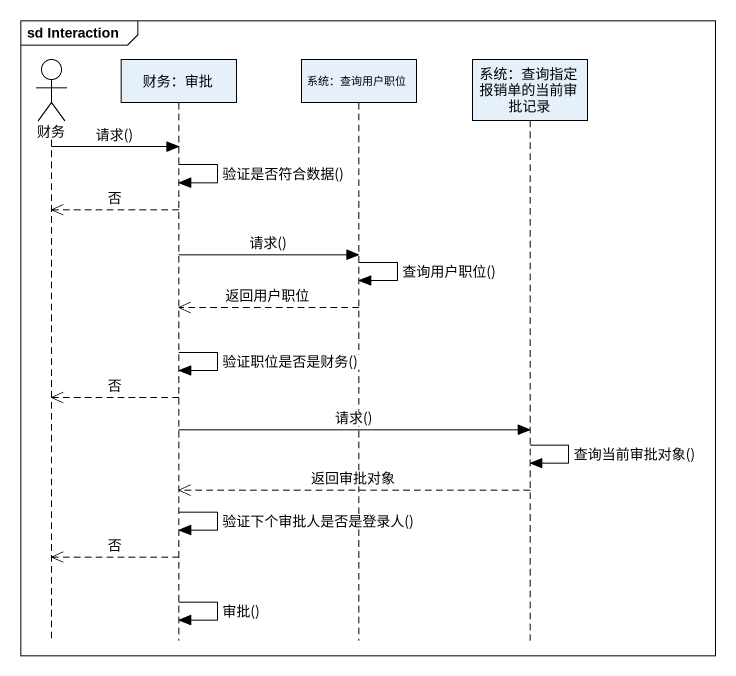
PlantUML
@startuml
mainframe sd Interaction
hide footbox
actor 财务
participant "财务：审批" as 财务_审批
participant "系统：查询用户职位" as 系统_查询用户职位
participant "系统：查询指定报销单的当前审批记录" as 系统_查询指定报销单的当前审批记录

财务 -> 财务_审批 : 请求()
财务_审批 -> 财务_审批 : 验证是否符合数据()
财务_审批 -->> 财务 : 否
财务_审批 -> 系统_查询用户职位 : 请求()
系统_查询用户职位 -> 系统_查询用户职位 : 查询用户职位()
系统_查询用户职位 -->> 财务_审批 : 返回用户职位
财务_审批 -> 财务_审批 : 验证职位是否是财务()
财务_审批 -->> 财务 : 否
财务_审批 -> 系统_查询指定报销单的当前审批记录 : 请求()
系统_查询指定报销单的当前审批记录 -> 系统_查询指定报销单的当前审批记录 : 查询当前审批对象()
系统_查询指定报销单的当前审批记录 -->> 财务_审批 : 返回审批对象
财务_审批 -> 财务_审批 : 验证下个审批人是否是登录人()
财务_审批 -->> 财务 : 否
财务_审批 -> 财务_审批 : 审批()
@enduml
